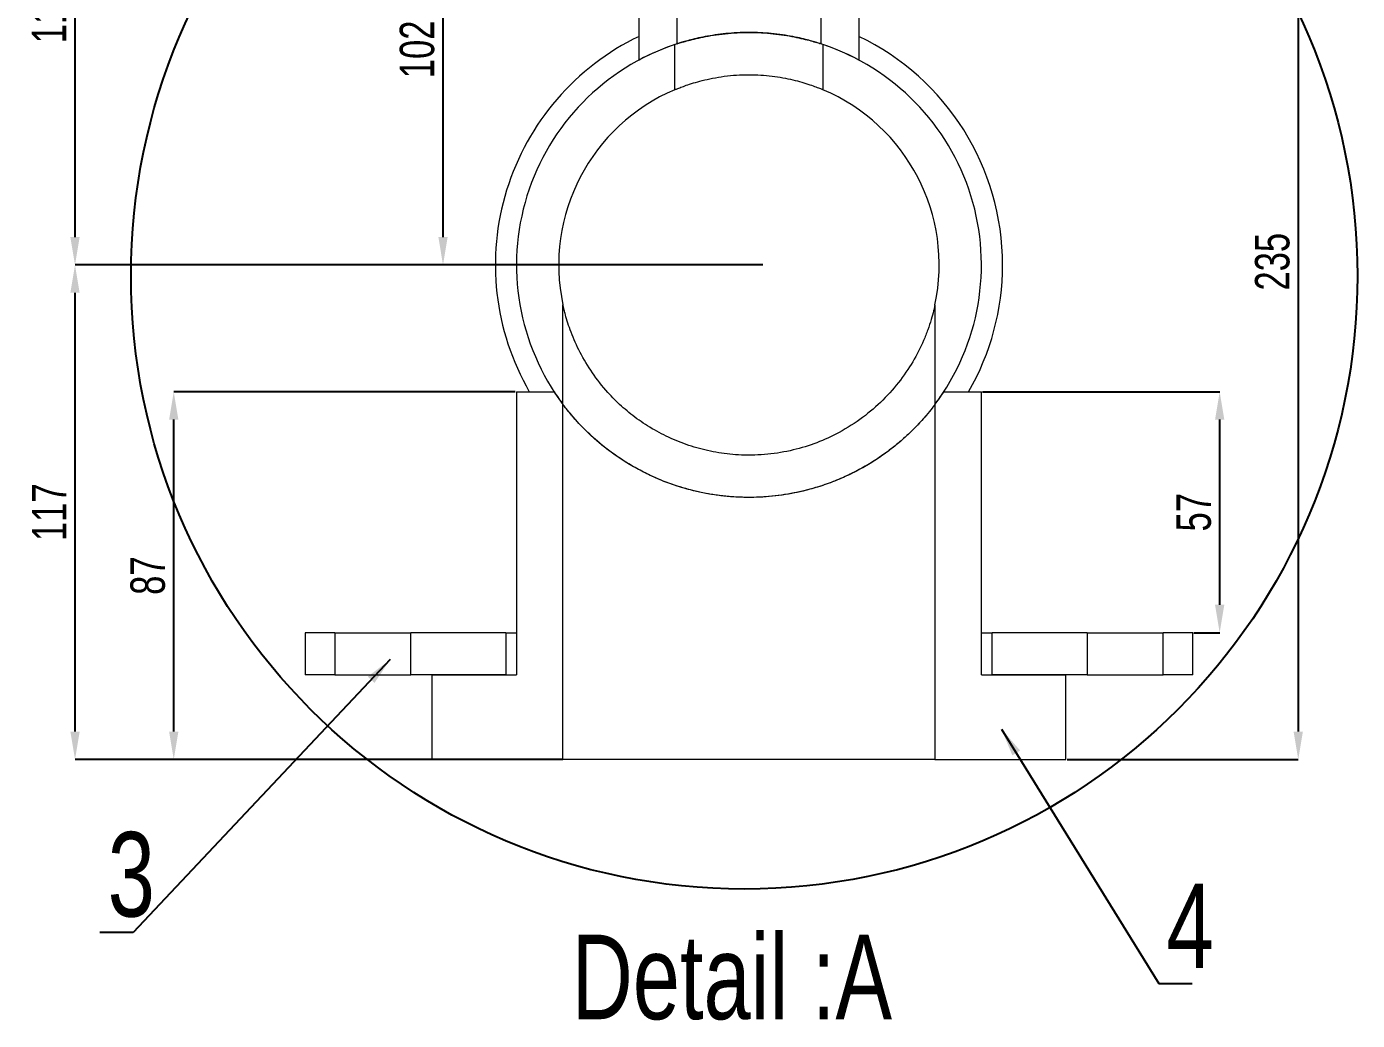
# Model space of a CAD drawing. Header units: millimetres. Extents: x 11948 to 22858, y 1146 to 11361.
# Drawn here: x 19987 to 21561, y 8643 to 9819 of the extents above; entities that cross this region are included whole.
import ezdxf

# ---------------------------------------------------------------- set-up
doc = ezdxf.new("R2010")
doc.units = ezdxf.units.MM
doc.linetypes.add('SLD-Solid', pattern=[0])
doc.styles.add('SLDTEXTSTYLE0', font='TXT', dxfattribs={"width": 0.75})
doc.dimstyles.new('Scale 1b 555', dxfattribs={"dimscale": 22, "dimtxt": 1.852083, "dimasz": 1.5, "dimexe": 0, "dimexo": 0.0625, "dimgap": 0.463021, "dimtad": 1, "dimdec": 0, "dimlfac": 0.2, "dimrnd": 1e-09, "dimzin": 12, "dimdsep": 46, "dimtxsty": 'SLDTEXTSTYLE0', "dimcen": 0.09, "dimadec": 0, "dimazin": 3, "dimtfac": 1, "dimtdec": 0, "dimtofl": 0, "dimtmove": 0, "dimatfit": 3, "dimfxl": 1, "dimfrac": 2, "dimtolj": 1, "dimtzin": 12, "dimarcsym": 0})
doc.dimstyles.new('SLDDIMSTYLE0', dxfattribs={"dimscale": 22, "dimtxt": 1.852083, "dimasz": 1.5, "dimexe": 0, "dimexo": 0.0625, "dimgap": 0.463021, "dimtad": 1, "dimdec": 0, "dimrnd": 1e-09, "dimzin": 12, "dimdsep": 46, "dimtxsty": 'SLDTEXTSTYLE0', "dimcen": 0.09, "dimadec": 0, "dimazin": 3, "dimtfac": 1, "dimtdec": 0, "dimtofl": 0, "dimtmove": 0, "dimatfit": 3, "dimfxl": 1, "dimfrac": 2, "dimtolj": 1, "dimtzin": 12, "dimarcsym": 0})

# ---------------------------------------------------------------- blocks, each defined once
blk = doc.blocks.new('*D4')
at = {"color": 0, "lineweight": -2, "transparency": 16777216}
for p, q in [((20565.3, 9386.8), (20161.3, 9386.8)), ((20161.3, 8984.8), (20161.3, 9353.8)), ((20465.3, 8951.8), (20161.3, 8951.8))]:
    blk.add_line(p, q, dxfattribs=at)
at = {"color": 0, "transparency": 16777216}
for points in [[(20155.8, 9353.8), (20166.8, 9353.8), (20161.3, 9386.8)], [(20155.8, 8984.8), (20166.8, 8984.8), (20161.3, 8951.8)]]:
    blk.add_solid(points, dxfattribs=at)
at = {"layer": 'Defpoints', "color": 0, "transparency": 16777216}
for p in [(20161.3, 9386.8), (20566.7, 9386.8), (20466.7, 8951.8)]:
    blk.add_point(p, dxfattribs=at)
at = {"color": 0, "transparency": 16777216, "insert": (20130.7, 9169.3), "char_height": 40.75, "attachment_point": 5, "rotation": 90, "style": 'SLDTEXTSTYLE0'}
blk.add_mtext('\\A1;87', dxfattribs=at)
blk = doc.blocks.new('*D5')
at = {"color": 0, "lineweight": -2, "transparency": 16777216}
for p, q in [((21118.1, 9386.8), (21398.5, 9386.8)), ((21398.5, 9134.8), (21398.5, 9353.8)), ((21368.1, 9101.8), (21398.5, 9101.8))]:
    blk.add_line(p, q, dxfattribs=at)
at = {"color": 0, "transparency": 16777216}
for points in [[(21393, 9353.8), (21404, 9353.8), (21398.5, 9386.8)], [(21393, 9134.8), (21404, 9134.8), (21398.5, 9101.8)]]:
    blk.add_solid(points, dxfattribs=at)
at = {"layer": 'Defpoints', "color": 0, "transparency": 16777216}
for p in [(21116.7, 9386.8), (21398.5, 9386.8), (21366.7, 9101.8)]:
    blk.add_point(p, dxfattribs=at)
at = {"color": 0, "transparency": 16777216, "insert": (21368, 9244.3), "char_height": 40.75, "attachment_point": 5, "rotation": 90, "style": 'SLDTEXTSTYLE0'}
blk.add_mtext('\\A1;57', dxfattribs=at)
blk = doc.blocks.new('*D6')
at = {"color": 0, "lineweight": -2, "transparency": 16777216}
for p, q in [((20858, 9536.8), (20044.5, 9536.8)), ((20044.5, 8984.8), (20044.5, 9503.8)), ((20620.3, 8951.8), (20044.5, 8951.8))]:
    blk.add_line(p, q, dxfattribs=at)
at = {"color": 0, "transparency": 16777216}
for points in [[(20039, 9503.8), (20050, 9503.8), (20044.5, 9536.8)], [(20039, 8984.8), (20050, 8984.8), (20044.5, 8951.8)]]:
    blk.add_solid(points, dxfattribs=at)
at = {"layer": 'Defpoints', "color": 0, "transparency": 16777216}
for p in [(20044.5, 9536.8), (20859.4, 9536.8), (20621.7, 8951.8)]:
    blk.add_point(p, dxfattribs=at)
at = {"color": 0, "transparency": 16777216, "insert": (20014, 9244.3), "char_height": 40.75, "attachment_point": 5, "rotation": 90, "style": 'SLDTEXTSTYLE0'}
blk.add_mtext('\\A1;117', dxfattribs=at)
blk = doc.blocks.new('*D7')
at = {"color": 0, "lineweight": -2, "transparency": 16777216}
for p, q in [((21023.1, 10129.3), (21491.4, 10129.3)), ((21491.4, 10096.3), (21491.4, 8984.8)), ((21218.1, 8951.8), (21491.4, 8951.8))]:
    blk.add_line(p, q, dxfattribs=at)
at = {"color": 0, "transparency": 16777216}
for points in [[(21485.9, 10096.3), (21496.9, 10096.3), (21491.4, 10129.3)], [(21485.9, 8984.8), (21496.9, 8984.8), (21491.4, 8951.8)]]:
    blk.add_solid(points, dxfattribs=at)
at = {"layer": 'Defpoints', "color": 0, "transparency": 16777216}
for p in [(21021.7, 10129.3), (21216.7, 8951.8), (21491.4, 8951.8)]:
    blk.add_point(p, dxfattribs=at)
at = {"color": 0, "transparency": 16777216, "insert": (21460.9, 9540.6), "char_height": 40.75, "attachment_point": 5, "rotation": 90, "style": 'SLDTEXTSTYLE0'}
blk.add_mtext('\\A1;235', dxfattribs=at)
blk = doc.blocks.new('*D8')
at = {"color": 0, "lineweight": -2, "transparency": 16777216}
for p, q in [((20840.3, 10046.8), (20479.8, 10046.8)), ((20479.8, 9569.8), (20479.8, 10013.8)), ((20838, 9536.8), (20479.8, 9536.8))]:
    blk.add_line(p, q, dxfattribs=at)
at = {"color": 0, "transparency": 16777216}
for points in [[(20474.3, 10013.8), (20485.3, 10013.8), (20479.8, 10046.8)], [(20474.3, 9569.8), (20485.3, 9569.8), (20479.8, 9536.8)]]:
    blk.add_solid(points, dxfattribs=at)
at = {"layer": 'Defpoints', "color": 0, "transparency": 16777216}
for p in [(20479.8, 10046.8), (20841.7, 10046.8), (20839.4, 9536.8)]:
    blk.add_point(p, dxfattribs=at)
at = {"color": 0, "transparency": 16777216, "insert": (20449.3, 9791.8), "char_height": 40.75, "attachment_point": 5, "rotation": 90, "style": 'SLDTEXTSTYLE0'}
blk.add_mtext('\\A1;102', dxfattribs=at)
blk = doc.blocks.new('*D9')
at = {"color": 0, "lineweight": -2, "transparency": 16777216}
for p, q in [((20720.3, 10129.3), (20044.5, 10129.3)), ((20044.5, 9569.8), (20044.5, 10096.3)), ((20838, 9536.8), (20044.5, 9536.8))]:
    blk.add_line(p, q, dxfattribs=at)
at = {"color": 0, "transparency": 16777216}
for points in [[(20039, 10096.3), (20050, 10096.3), (20044.5, 10129.3)], [(20039, 9569.8), (20050, 9569.8), (20044.5, 9536.8)]]:
    blk.add_solid(points, dxfattribs=at)
at = {"layer": 'Defpoints', "color": 0, "transparency": 16777216}
for p in [(20044.5, 10129.3), (20721.7, 10129.3), (20839.4, 9536.8)]:
    blk.add_point(p, dxfattribs=at)
at = {"color": 0, "transparency": 16777216, "insert": (20014, 9833.1), "char_height": 40.75, "attachment_point": 5, "rotation": 90, "style": 'SLDTEXTSTYLE0'}
blk.add_mtext('\\A1;118', dxfattribs=at)

msp = doc.modelspace()

# ---------------------------------------------------------------- linework, layer by layer
at = {"linetype": 'SLD-Solid', "lineweight": 0}
for p, q in [((20756.7, 9798.3), (20756.7, 10046.8)), ((20926.7, 10046.8), (20926.7, 9798.3)), ((20711.7, 9779.1), (20711.7, 9871.8)), ((20971.7, 9871.8), (20971.7, 9779.1)), ((20754.2, 9744.1), (20754.2, 9797.5)), ((20929.2, 9797.5), (20929.2, 9744.1)), ((20621.7, 9371.8), (20621.7, 9489.6)), ((21061.7, 9489.6), (21061.7, 9371.8)), ((20566.7, 9386.8), (20566.7, 9051.8)), ((20566.7, 9386.8), (20611.2, 9386.8)), ((21072.2, 9386.8), (21116.7, 9386.8)), ((21116.7, 9051.8), (21116.7, 9386.8)), ((20621.7, 8951.8), (20621.7, 9371.8)), ((21061.7, 9371.8), (21061.7, 8951.8)), ((20316.7, 9101.8), (20316.7, 9051.8)), ((20351.7, 9101.8), (20316.7, 9101.8)), ((20351.7, 9101.8), (20351.7, 9051.8)), ((20351.7, 9101.8), (20441.7, 9101.8)), ((20441.7, 9051.8), (20441.7, 9101.8)), ((20554.2, 9101.8), (20441.7, 9101.8)), ((20554.2, 9101.8), (20554.2, 9051.8)), ((20554.2, 9101.8), (20566.7, 9101.8)), ((21116.7, 9101.8), (21129.2, 9101.8)), ((21129.2, 9051.8), (21129.2, 9101.8)), ((21241.7, 9101.8), (21129.2, 9101.8)), ((21241.7, 9101.8), (21241.7, 9051.8)), ((21241.7, 9101.8), (21331.7, 9101.8)), ((21331.7, 9051.8), (21331.7, 9101.8)), ((21366.7, 9101.8), (21331.7, 9101.8)), ((21366.7, 9051.8), (21366.7, 9101.8)), ((20351.7, 9051.8), (20316.7, 9051.8)), ((20351.7, 9051.8), (20441.7, 9051.8)), ((20554.2, 9051.8), (20441.7, 9051.8)), ((20466.7, 9051.8), (20466.7, 8951.8)), ((20466.7, 9051.8), (20566.7, 9051.8)), ((21116.7, 9051.8), (21216.7, 9051.8)), ((21241.7, 9051.8), (21129.2, 9051.8)), ((21216.7, 8951.8), (21216.7, 9051.8)), ((21241.7, 9051.8), (21331.7, 9051.8)), ((21366.7, 9051.8), (21331.7, 9051.8)), ((20466.7, 8951.8), (20621.7, 8951.8)), ((21061.7, 8951.8), (20621.7, 8951.8)), ((21061.7, 8951.8), (21216.7, 8951.8))]:
    msp.add_line(p, q, dxfattribs=at)
msp.add_circle((20836.1, 9523.9), 725.3)
for radius, start, end in [(300, 115.6793, 210), (300, 0, 64.3207), (275, 108.553, 216.8699), (275, 108.0045, 118.2115), (275, 61.7885, 71.9955), (275, 323.1301, 71.447), (225, 112.8854, 192.1015), (225, 347.8985, 67.1146), (300, 330, 0), (275, 213.0557, 216.8699), (275, 323.1301, 326.9443)]:
    msp.add_arc((20841.7, 9536.8), radius, start, end, dxfattribs=at)
for points, knots in [([(20926.7, 9798.3), (20926.2, 9798.5), (20925.3, 9798.8), (20919.5, 9800.6), (20912.8, 9802.5), (20904.2, 9804.7), (20893.7, 9806.9), (20881.5, 9809), (20868.5, 9810.6), (20855, 9811.6), (20841.5, 9811.9), (20827.7, 9811.6), (20814.2, 9810.5), (20801.4, 9808.9), (20789.7, 9806.9), (20779.3, 9804.7), (20770.4, 9802.4), (20763.5, 9800.5), (20758, 9798.8), (20757.2, 9798.5), (20756.7, 9798.3)], [0, 0, 0, 0, 0.083515, 0.134497, 0.18549, 0.238447, 0.291406, 0.346041, 0.400669, 0.450327, 0.499983, 0.551984, 0.603996, 0.655929, 0.707873, 0.761239, 0.814603, 0.86926, 0.923901, 1, 1, 1, 1]), ([(20756.7, 9798.3), (20757.3, 9798.5), (20759, 9799.1), (20764.2, 9800.7), (20771.9, 9802.8), (20781.6, 9805.2), (20793.2, 9807.6), (20806.3, 9809.6), (20820.4, 9811.1), (20835.1, 9811.8), (20849.6, 9811.8), (20863.7, 9811), (20877.1, 9809.6), (20889.6, 9807.7), (20900.9, 9805.4), (20910.9, 9803), (20918.9, 9800.8), (20923.9, 9799.3), (20925.3, 9798.8), (20925.7, 9798.7)], [0, 0, 0, 0, 0.038923, 0.100362, 0.161812, 0.225257, 0.288696, 0.353635, 0.418555, 0.481401, 0.544237, 0.604822, 0.665418, 0.72677, 0.788131, 0.852151, 0.916163, 0.980943, 1, 1, 1, 1]), ([(20754.2, 9744.1), (20754.4, 9744.2), (20754.9, 9744.4), (20758.4, 9745.8), (20763.8, 9747.9), (20771.3, 9750.6), (20780.8, 9753.5), (20792.2, 9756.4), (20805.3, 9759), (20819.5, 9760.9), (20834.1, 9761.8), (20848.6, 9761.9), (20862.5, 9761), (20875.7, 9759.4), (20888, 9757.1), (20899.4, 9754.4), (20909.4, 9751.4), (20917.9, 9748.6), (20924.2, 9746.2), (20928.4, 9744.4), (20928.9, 9744.2), (20929.2, 9744.1)], [0, 0, 0, 0, 0.050872, 0.101757, 0.152505, 0.203271, 0.256513, 0.309756, 0.364976, 0.420174, 0.472821, 0.525464, 0.575301, 0.625146, 0.675735, 0.726337, 0.78011, 0.833878, 0.88902, 0.944135, 1, 1, 1, 1]), ([(21061.7, 9489.6), (21061.7, 9489.5), (21061.6, 9489.2), (21061.1, 9486.7), (21059.8, 9481.2), (21057.4, 9472.4), (21053.4, 9460.2), (21046.8, 9443.3), (21036, 9422.3), (21019.2, 9397.4), (20998.3, 9374.2), (20973.6, 9353.6), (20947, 9337.1), (20918.9, 9324.8), (20890.5, 9316.4), (20860.2, 9311.9), (20830.4, 9311.4), (20802.4, 9314.8), (20776.5, 9320.9), (20752.1, 9329.9), (20729.4, 9341.3), (20708.8, 9354.7), (20690.5, 9369.7), (20672.5, 9387.7), (20655.8, 9409.1), (20641.4, 9433.3), (20632.6, 9453.1), (20627.4, 9468), (20624.8, 9476.8), (20623.1, 9483.4), (20622, 9488.3), (20621.8, 9489.2), (20621.7, 9489.6)], [0, 0, 0, 0, 0.00959, 0.022671, 0.035789, 0.06153, 0.08741, 0.113277, 0.163825, 0.21452, 0.264995, 0.312768, 0.360482, 0.399182, 0.437842, 0.4768, 0.51574, 0.549815, 0.583905, 0.618906, 0.653933, 0.689529, 0.725258, 0.760908, 0.809482, 0.858227, 0.906832, 0.9294, 0.951947, 0.96655, 0.981119, 1, 1, 1, 1]), ([(21061.7, 9371.8), (21061.5, 9371.6), (21061.2, 9371.1), (21058, 9366.9), (21051.6, 9359), (21042.1, 9348.2), (21031.4, 9337.5), (21020.4, 9327.6), (21007.9, 9317.5), (20993.9, 9307.5), (20978.5, 9298), (20961.6, 9289.1), (20943.1, 9280.9), (20921.1, 9273.1), (20895, 9266.5), (20867.5, 9262.6), (20839.1, 9261.4), (20810.1, 9263), (20779.6, 9268.3), (20750.8, 9276.7), (20727.5, 9286.3), (20708.8, 9295.9), (20693.9, 9304.7), (20680.2, 9314), (20667.7, 9323.7), (20656.6, 9333.2), (20646.8, 9342.6), (20638.4, 9351.6), (20631.1, 9359.9), (20625.5, 9366.9), (20622.2, 9371.1), (20621.9, 9371.6), (20621.7, 9371.8)], [0, 0, 0, 0, 0.026754, 0.054076, 0.095554, 0.138184, 0.168411, 0.198644, 0.229732, 0.26082, 0.291278, 0.321731, 0.353359, 0.384978, 0.426058, 0.468257, 0.50001, 0.5426, 0.586615, 0.62917, 0.672769, 0.701461, 0.730156, 0.759673, 0.78919, 0.818318, 0.847443, 0.877442, 0.907427, 0.940901, 0.975163, 1, 1, 1, 1]), ([(21061.7, 9371.8), (21061.5, 9371.6), (21061.2, 9371.1), (21058.1, 9367), (21051.9, 9359.2), (21042.4, 9348.6), (21031.8, 9337.9), (21020.9, 9328), (21008.5, 9317.9), (20994.6, 9308), (20979.3, 9298.5), (20962.5, 9289.5), (20944.1, 9281.3), (20922.1, 9273.4), (20896, 9266.7), (20866.1, 9262.3), (20835.1, 9261.3), (20805.1, 9263.7), (20776.5, 9269.2), (20749.5, 9277.2), (20723.7, 9287.9), (20698.6, 9301.4), (20675.2, 9317.3), (20655.3, 9334.2), (20642.3, 9347.3), (20634.2, 9356.3), (20628.5, 9363), (20624, 9368.8), (20621.9, 9371.5), (20621.8, 9371.7), (20621.7, 9371.8)], [0, 0, 0, 0, 0.026362, 0.053268, 0.094547, 0.136975, 0.167141, 0.197312, 0.228337, 0.25936, 0.289791, 0.320217, 0.351806, 0.383387, 0.424702, 0.467157, 0.508507, 0.551201, 0.590499, 0.630763, 0.673827, 0.717765, 0.769679, 0.822666, 0.870325, 0.894721, 0.919108, 0.9525, 0.986775, 1, 1, 1, 1])]:
    msp.add_open_spline(points, degree=3, knots=knots, dxfattribs=at)

# ---------------------------------------------------------------- texts
at = {"char_height": 100, "attachment_point": 5, "style": 'SLDTEXTSTYLE0'}
for s, insert in [('3', (20111.1, 8815.3)), ('4', (21363.5, 8755.1)), ('Detail :A', (20821.4, 8693.9))]:
    msp.add_mtext(s, dxfattribs=dict(at, insert=insert))

# ---------------------------------------------------------------- dimensions: what is measured, and where the dimension line sits
for base, p1, p2, picture, middle in [((20044.548111, 10129.303206), (20839.391141, 9536.803209), (20721.709377, 10129.303206), '*D9', (20013.988736, 9833.053208)), ((21491.4314, 8951.8033), (21021.7093, 10129.3032), (21216.7093, 8951.8033), '*D7', (21460.872, 9540.5533)), ((20479.8, 10046.8), (20839.4, 9536.8), (20841.7, 10046.8), '*D8', (20449.3, 9791.8)), ((20044.5, 9536.8), (20621.7, 8951.8), (20859.4, 9536.8), '*D6', (20014, 9244.3)), ((20161.3, 9386.8), (20466.7, 8951.8), (20566.7, 9386.8), '*D4', (20130.7, 9169.3)), ((21398.5, 9386.8), (21366.7, 9101.8), (21116.7, 9386.8), '*D5', (21368, 9244.3))]:
    dim = msp.add_linear_dim(base=base, p1=p1, p2=p2, angle=90, dimstyle='Scale 1b 555')
    dim.commit()
    dim.dimension.update_dxf_attribs({"geometry": picture, "text_midpoint": middle})

# ---------------------------------------------------------------- leaders
for points in [[(20417.4, 9070.1), (20113.4, 8747.2), (20073.9, 8747.2)], [(21140.5, 8987.6), (21326.4, 8686.9), (21365.8, 8686.9)]]:
    msp.add_leader(points, dimstyle='SLDDIMSTYLE0', override={"dimtxsty": 'SLDTEXTSTYLE0'})

doc.saveas('drawing.dxf')
